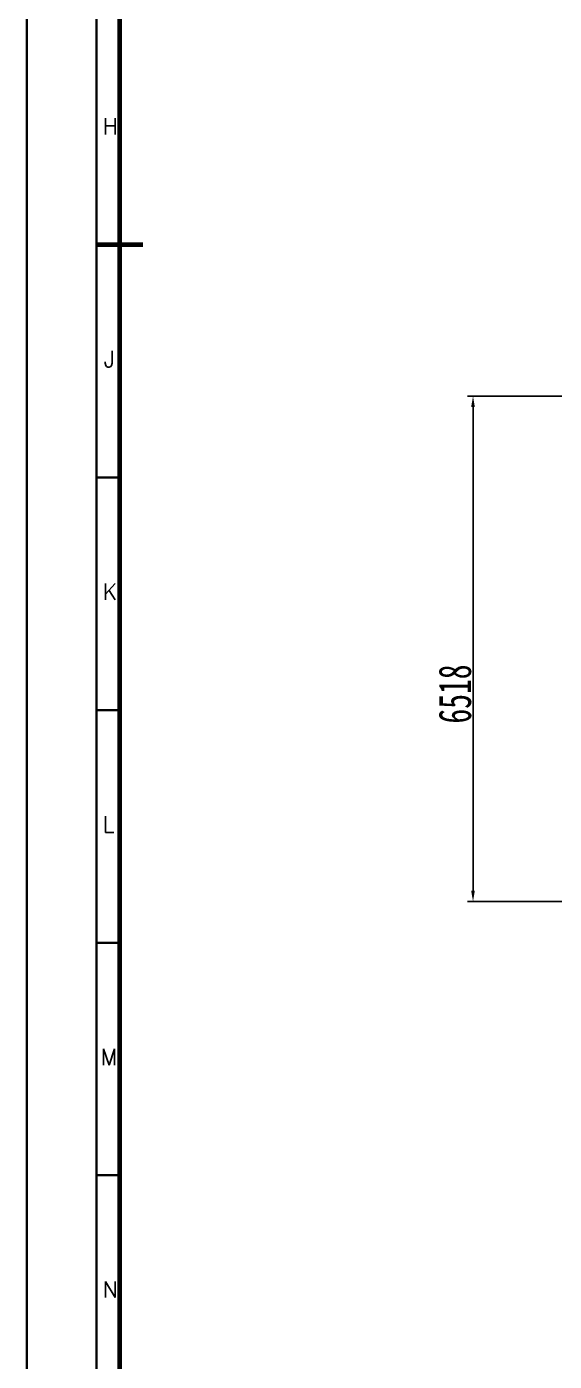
# Model space of a CAD drawing. Header units: millimetres. Extents: x 39335 to 110675, y -13954 to 36506.
# Drawn here: x 39335 to 46142, y -3123 to 14089 of the extents above; entities that cross this region are included whole.
import ezdxf

# ---------------------------------------------------------------- set-up
doc = ezdxf.new("R2010")
doc.units = ezdxf.units.MM
doc.layers.add('M_EQUIP_E7', color=7, linetype='Continuous', lineweight=70)
doc.layers.add('RED', color=1, linetype='Continuous', lineweight=9)
doc.styles.add('\\M+5B1EA\\M+5D7BC', font='', dxfattribs={"width": 0.667})
doc.styles.add('S', font='simplex.shx', dxfattribs={"width": 0.8})
doc.styles.get('\\M+5B1EA\\M+5D7BC').set_extended_font_data('FangSong_GB2312')
doc.dimstyles.new('\\M+5B1EA\\M+5D7BC', dxfattribs={"dimscale": 35, "dimtxt": 3.5, "dimasz": 4, "dimexe": 2, "dimexo": 0, "dimtad": 1, "dimdec": 1, "dimdsep": 46, "dimtxsty": '\\M+5B1EA\\M+5D7BC', "dimcen": 0, "dimdle": 6, "dimazin": 2, "dimtfac": 1, "dimtdec": 1, "dimtmove": 0, "dimatfit": 3, "dimfxl": 0, "dimtolj": 1, "dimtzin": 0, "dimarcsym": 0})

# ---------------------------------------------------------------- blocks, each defined once
blk = doc.blocks.new('A$C4D8E30D3')
at = {"color": 7, "linetype": 'Continuous', "lineweight": 70}
blk.add_line((-570, 420.5), (-580, 420.5), dxfattribs=at)
at = {"color": 3, "linetype": 'Continuous', "lineweight": 35}
for p, q in [((-575, 370.5), (-580, 370.5)), ((-575, 320.5), (-580, 320.5)), ((-575, 270.5), (-580, 270.5)), ((-575, 220.5), (-580, 220.5))]:
    blk.add_line(p, q, dxfattribs=at)
for points in [[(594, 0), (-595, 0), (-595, 841), (594, 841)], [(589, 5), (-580, 5), (-580, 836), (589, 836)]]:
    blk.add_lwpolyline(points, close=True, dxfattribs=at)
at = {"color": 7, "linetype": 'Continuous', "lineweight": 70}
blk.add_lwpolyline([(584, 10), (-575, 10), (-575, 831), (584, 831)], close=True, dxfattribs=at)
at = {"color": 3, "linetype": 'Continuous', "lineweight": 35, "style": 'S'}
for s, p in [('H', (-578.65, 444.21)), ('J', (-578.44, 394.21)), ('K', (-578.65, 344.21)), ('L', (-578.65, 294.21)), ('M', (-579.09, 244.21)), ('N', (-578.65, 194.21))]:
    blk.add_text(s, height=3.5, dxfattribs=at).set_placement(p)
blk = doc.blocks.new('*D297')
at = {"layer": 'DEFPOINTS', "color": 0, "transparency": 16777216}
for p in [(49902, 9324), (45093, 2806), (51755, 2806)]:
    blk.add_point(p, dxfattribs=at)
at = {"layer": 'RED', "color": 0, "linetype": 'ByBlock', "lineweight": -2, "transparency": 16777216}
for p, q in [((49902, 9324), (45023, 9324)), ((45093, 9184), (45093, 2946)), ((51755, 2806), (45023, 2806))]:
    blk.add_line(p, q, dxfattribs=at)
at = {"layer": 'RED', "color": 0, "transparency": 16777216}
for points in [[(45069, 9184), (45116, 9184), (45093, 9324)], [(45069, 2946), (45116, 2946), (45093, 2806)]]:
    blk.add_solid(points, dxfattribs=at)
at = {"layer": 'RED', "color": 0, "transparency": 16777216, "insert": (44861, 5483), "char_height": 420, "attachment_point": 5, "rotation": 90, "style": '\\M+5B1EA\\M+5D7BC'}
blk.add_mtext('\\A1;6518', dxfattribs=at)

msp = doc.modelspace()

# ---------------------------------------------------------------- block references
at = {"layer": 'M_EQUIP_E7', "lineweight": 35, "xscale": 60, "yscale": 60, "zscale": 60}
msp.add_blockref('A$C4D8E30D3', (75035, -13954.12), dxfattribs=at)

# ---------------------------------------------------------------- dimensions: what is measured, and where the dimension line sits
at = {"layer": 'RED'}
dim = msp.add_linear_dim(base=(45092.62, 2806.25), p1=(49901.66, 9323.89), p2=(51755.43, 2806.25), angle=90, dimstyle='\\M+5B1EA\\M+5D7BC', override={"dimtxt": 12, "dimdec": 0, "dimarcsym": 1}, dxfattribs=at)
dim.commit()
dim.dimension.update_dxf_attribs({"geometry": '*D297', "text_midpoint": (45092.62, 5483.45), "dimtype": 160})

doc.saveas('drawing.dxf')
